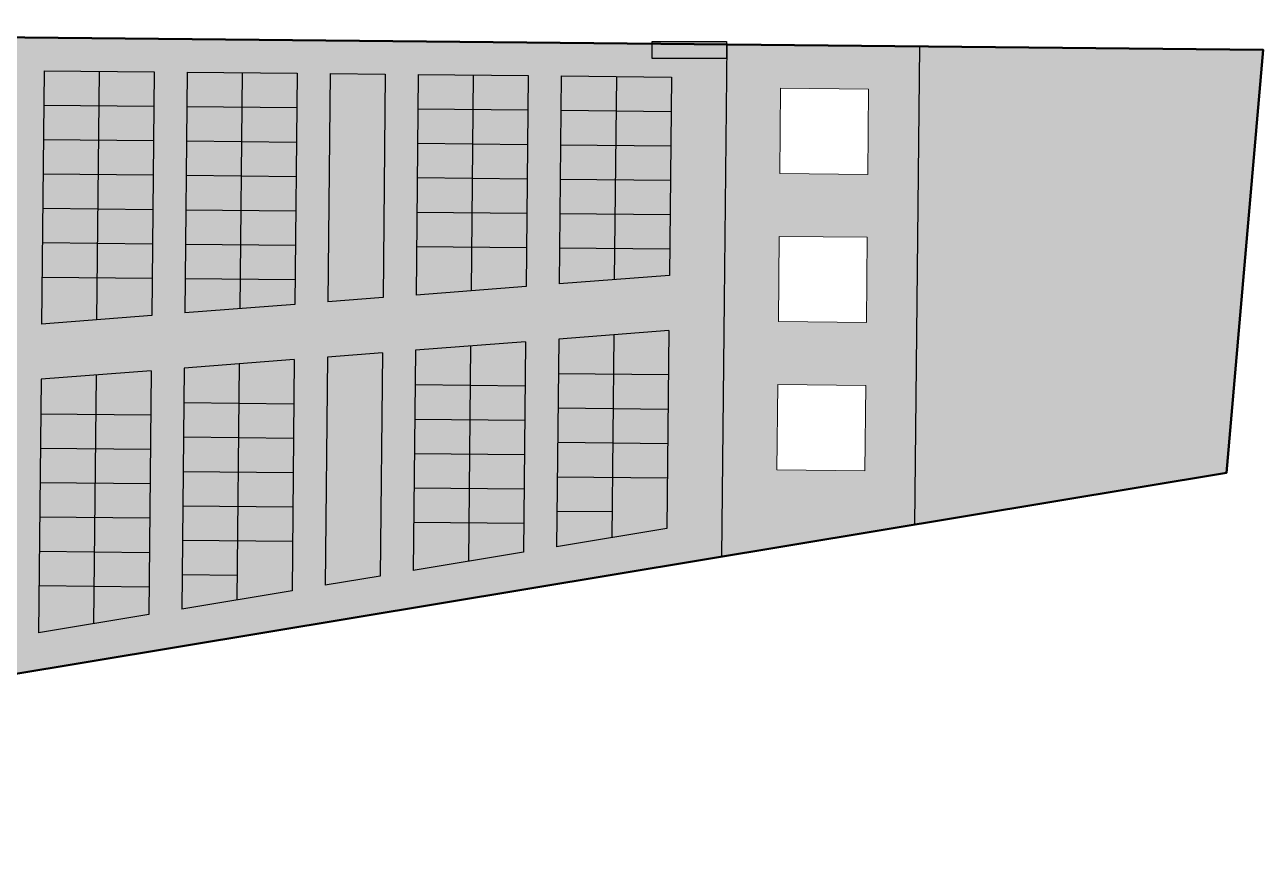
# Model space of a CAD drawing. Header units: metres. Extents: x 338921 to 339833, y 4032848 to 4033148.
# Drawn here: x 339383.2 to 339833.4, y 4032847.9 to 4033148 of the extents above; entities that cross this region are included whole.
import ezdxf

# ---------------------------------------------------------------- set-up
doc = ezdxf.new("R2010")
doc.units = ezdxf.units.M
for name, color, linetype, lineweight in [('MP_BOUNDARY', 1, 'Continuous', 50), ('MP_PLAZA', 4, 'Continuous', 18), ('MP_ROADS', 8, 'Continuous', 25)]:
    doc.layers.add(name, color=color, linetype=linetype, lineweight=lineweight)

msp = doc.modelspace()

# ---------------------------------------------------------------- hatches: boundary and pattern name
at = {"true_color": 0x939598}
h = msp.add_hatch(color=252, dxfattribs=at)
h.dxf.hatch_style = 1
h.paths.add_polyline_path([(339637.45, 4033047.69), (339638.38, 4033140.78), (339025.79, 4033146.93), (339023.02, 4032852.73), (339636.51, 4032954.59)])
h.paths.add_polyline_path([(339565.29, 4033032.76), (339564.52, 4032956.21), (339524.46, 4032949.56), (339525.26, 4033029.65)], flags=16)
h.paths.add_polyline_path([(339525.46, 4033049.73), (339526.27, 4033129.91), (339566.26, 4033129.51), (339565.49, 4033052.84)], flags=16)
h.paths.add_polyline_path([(339513.45, 4033048.8), (339493.43, 4033047.24), (339494.27, 4033130.23), (339514.27, 4033130.03)], flags=16)
h.paths.add_polyline_path([(339577.3, 4033033.69), (339617.34, 4033036.8), (339616.61, 4032964.86), (339576.55, 4032958.21)], flags=16)
h.paths.add_polyline_path([(339513.25, 4033028.72), (339512.44, 4032947.56), (339492.4, 4032944.24), (339493.23, 4033027.17)], flags=16)
h.paths.add_polyline_path([(339577.5, 4033053.77), (339578.26, 4033129.39), (339618.26, 4033128.98), (339617.54, 4033056.87)], flags=16)
h.paths.add_polyline_path([(339481.42, 4033046.31), (339441.39, 4033043.21), (339442.27, 4033130.75), (339482.27, 4033130.35)], flags=16)
h.paths.add_polyline_path([(339481.22, 4033026.24), (339480.38, 4032942.24), (339440.31, 4032935.59), (339441.19, 4033023.13)], flags=16)
h.paths.add_polyline_path([(339429.38, 4033042.27), (339389.35, 4033039.17), (339390.27, 4033131.27), (339430.27, 4033130.87)], flags=16)
h.paths.add_polyline_path([(339429.18, 4033022.2), (339428.29, 4032933.59), (339388.22, 4032926.94), (339389.15, 4033019.09)], flags=16)
h.paths.add_polyline_path([(339377.34, 4033038.24), (339354.55, 4033036.47, 0.246339), (339327.57, 4033062.03), (339328.28, 4033131.89), (339378.27, 4033131.39)], flags=16)
h.paths.add_polyline_path([(339377.14, 4033018.16), (339376.2, 4032924.94), (339326.12, 4032916.63), (339326.8, 4032984.83, 0.292829), (339356.08, 4033016.53)], flags=16)
h.paths.add_polyline_path([(339336.7, 4033023.53, -1), (339296.7, 4033023.53, -1)], flags=16)
h.paths.add_polyline_path([(339307.58, 4033062.48, 0.306268), (339277.16, 4033029.59), (339257.23, 4033028.04), (339258.28, 4033132.6), (339308.28, 4033132.09)], flags=16)
h.paths.add_polyline_path([(339306.8, 4032984.78), (339306.08, 4032913.3), (339255.99, 4032904.98), (339257.04, 4033008.84), (339278.87, 4033010.54, 0.252622)], flags=16)
h.paths.add_polyline_path([(339245.32, 4033036.72), (339245.21, 4033026.23), (339195.17, 4033022.35), (339195.48, 4033053.22), (339196.28, 4033133.22), (339246.28, 4033132.72)], flags=16)
h.paths.add_polyline_path([(339245.03, 4033007.91), (339243.94, 4032899.46), (339193.85, 4032891.14), (339194.99, 4033004.03)], flags=16)
h.paths.add_polyline_path([(339183.16, 4033021.42), (339133.12, 4033017.54), (339134.28, 4033133.84), (339184.28, 4033133.34), (339183.96, 4033101.34)], flags=16)
h.paths.add_polyline_path([(339182.98, 4033003.1), (339181.83, 4032889.15), (339131.75, 4032880.83), (339132.93, 4032999.21)], flags=16)
h.paths.add_polyline_path([(339121.11, 4033016.6), (339098.47, 4033014.85), (339099.67, 4033134.19), (339122.29, 4033133.96)], flags=16)
h.paths.add_polyline_path([(339120.92, 4032998.28), (339119.73, 4032878.84), (339097.07, 4032875.07), (339098.29, 4032996.53)], flags=16)
h.paths.add_polyline_path([(339086.45, 4033013.91), (339036.42, 4033010.03), (339037.67, 4033134.81), (339087.66, 4033134.31)], flags=16)
h.paths.add_polyline_path([(339086.28, 4032995.59), (339085.05, 4032873.08), (339034.96, 4032864.76), (339036.23, 4032991.71)], flags=16)
at = {"true_color": 0x000000}
h = msp.add_hatch(color=18, dxfattribs=at)
h.dxf.hatch_style = 1
h.paths.add_polyline_path([(339638.3, 4033141.94), (339611.26, 4033141.94), (339611.26, 4033138.93), (339638.3, 4033138.66)])
h.paths.add_polyline_path([(339638.3, 4033138.66), (339611.26, 4033138.93), (339611.26, 4033135.71), (339638.3, 4033135.71)])
at = {"true_color": 0x136734}
h = msp.add_hatch(color=116, dxfattribs=at)
h.dxf.hatch_style = 1
h.paths.add_polyline_path([(339636.51, 4032954.59), (339706.63, 4032966.23), (339708.38, 4033140.08), (339638.38, 4033140.78), (339637.45, 4033047.69)])
h.paths.add_polyline_path([(339656.91, 4033017.15), (339688.91, 4033016.83), (339688.6, 4032985.83), (339656.6, 4032986.15)], flags=16)
h.paths.add_polyline_path([(339657.14, 4033040.06), (339657.45, 4033071.06), (339689.45, 4033070.74), (339689.14, 4033039.74)], flags=16)
h.paths.add_polyline_path([(339657.63, 4033093.9), (339657.94, 4033124.9), (339689.94, 4033124.58), (339689.63, 4033093.58)], flags=16)
at = {"true_color": 0xe1e1e1}
h = msp.add_hatch(color=254, dxfattribs=at)
h.dxf.hatch_style = 1
h.paths.add_polyline_path([(339833.37, 4033138.83), (339708.38, 4033140.08), (339706.63, 4032966.23), (339819.97, 4032985.05)])
at = {"true_color": 0x136734}
h = msp.add_hatch(color=116, dxfattribs=at)
h.dxf.hatch_style = 1
h.paths.add_polyline_path([(339122.29, 4033133.96), (339099.67, 4033134.19), (339098.47, 4033014.85), (339121.11, 4033016.6)])
h.paths.add_polyline_path([(339120.92, 4032998.28), (339098.29, 4032996.53), (339097.07, 4032875.07), (339119.73, 4032878.84)])
h.paths.add_polyline_path([(339306.14, 4033062.11), (339257.58, 4033062.6), (339257.23, 4033028.04), (339277.16, 4033029.59, -0.296148)])
h.paths.add_polyline_path([(339278.87, 4033010.54), (339257.04, 4033008.84), (339256.7, 4032975.28), (339306.7, 4032974.78), (339306.8, 4032984.78, -0.252622)])
h.paths.add_polyline_path([(339377.14, 4033018.16), (339356.08, 4033016.53, -0.11506), (339348.92, 4032999.83), (339376.95, 4032999.83)])
h.paths.add_polyline_path([(339377.58, 4033062.03), (339352.58, 4033062.03), (339352.77, 4033081.65), (339327.77, 4033081.9), (339327.57, 4033062.03, -0.246339), (339354.55, 4033036.47), (339377.34, 4033038.24)])
h.paths.add_polyline_path([(339514.27, 4033130.03), (339494.27, 4033130.23), (339493.43, 4033047.24), (339513.45, 4033048.8)])
h.paths.add_polyline_path([(339513.25, 4033028.72), (339493.23, 4033027.17), (339492.4, 4032944.24), (339512.44, 4032947.56)])
at = {"true_color": 0xf8991e}
h = msp.add_hatch(color=30, dxfattribs=at)
h.dxf.hatch_style = 1
h.paths.add_polyline_path([(339618.26, 4033128.98), (339598.26, 4033129.19), (339598.14, 4033116.69), (339618.14, 4033116.49)])
h.paths.add_polyline_path([(339598.26, 4033129.19), (339578.26, 4033129.39), (339578.14, 4033116.89), (339598.14, 4033116.69)])
h.paths.add_polyline_path([(339598.14, 4033116.69), (339578.14, 4033116.89), (339578.01, 4033104.39), (339598.01, 4033104.19)])
h.paths.add_polyline_path([(339618.14, 4033116.49), (339598.14, 4033116.69), (339598.01, 4033104.19), (339618.01, 4033103.99)])
h.paths.add_polyline_path([(339618.01, 4033103.99), (339598.01, 4033104.19), (339597.89, 4033091.69), (339617.88, 4033091.49)])
h.paths.add_polyline_path([(339598.01, 4033104.19), (339578.01, 4033104.39), (339577.89, 4033091.89), (339597.89, 4033091.69)])
h.paths.add_polyline_path([(339597.89, 4033091.69), (339577.89, 4033091.89), (339577.76, 4033079.39), (339597.76, 4033079.19)])
h.paths.add_polyline_path([(339617.88, 4033091.49), (339597.89, 4033091.69), (339597.76, 4033079.19), (339617.76, 4033078.99)])
h.paths.add_polyline_path([(339617.76, 4033078.99), (339597.76, 4033079.19), (339597.63, 4033066.69), (339617.63, 4033066.49)])
h.paths.add_polyline_path([(339597.76, 4033079.19), (339577.76, 4033079.39), (339577.64, 4033066.89), (339597.63, 4033066.69)])
h.paths.add_polyline_path([(339597.63, 4033066.69), (339577.64, 4033066.89), (339577.5, 4033053.77), (339597.52, 4033055.32)])
h.paths.add_polyline_path([(339617.63, 4033066.49), (339597.63, 4033066.69), (339597.52, 4033055.32), (339617.54, 4033056.87)])
h.paths.add_polyline_path([(339617.34, 4033036.8), (339597.32, 4033035.24), (339597.18, 4033020.99), (339617.17, 4033020.79)])
h.paths.add_polyline_path([(339617.17, 4033020.79), (339597.18, 4033020.99), (339597.05, 4033008.49), (339617.05, 4033008.29)])
h.paths.add_polyline_path([(339617.05, 4033008.29), (339597.05, 4033008.49), (339596.93, 4032995.99), (339616.92, 4032995.79)])
h.paths.add_polyline_path([(339616.92, 4032995.79), (339596.93, 4032995.99), (339596.8, 4032983.49), (339616.8, 4032983.29)])
h.paths.add_polyline_path([(339616.8, 4032983.29), (339596.8, 4032983.49), (339596.58, 4032961.53), (339616.61, 4032964.86)])
h.paths.add_polyline_path([(339596.67, 4032970.99), (339576.68, 4032971.19), (339576.55, 4032958.21), (339596.58, 4032961.53)])
h.paths.add_polyline_path([(339596.8, 4032983.49), (339576.8, 4032983.69), (339576.68, 4032971.19), (339596.67, 4032970.99)])
h.paths.add_polyline_path([(339596.93, 4032995.99), (339576.93, 4032996.19), (339576.8, 4032983.69), (339596.8, 4032983.49)])
h.paths.add_polyline_path([(339597.05, 4033008.49), (339577.05, 4033008.69), (339576.93, 4032996.19), (339596.93, 4032995.99)])
h.paths.add_polyline_path([(339597.18, 4033020.99), (339577.18, 4033021.19), (339577.05, 4033008.69), (339597.05, 4033008.49)])
h.paths.add_polyline_path([(339597.32, 4033035.24), (339577.3, 4033033.69), (339577.18, 4033021.19), (339597.18, 4033020.99)])
h.paths.add_polyline_path([(339565.29, 4033032.76), (339545.28, 4033031.21), (339545.13, 4033016.95), (339565.13, 4033016.75)])
h.paths.add_polyline_path([(339545.28, 4033031.21), (339525.26, 4033029.65), (339525.13, 4033017.15), (339545.13, 4033016.95)])
h.paths.add_polyline_path([(339545.13, 4033016.95), (339525.13, 4033017.15), (339525.01, 4033004.65), (339545.01, 4033004.45)])
h.paths.add_polyline_path([(339565.13, 4033016.75), (339545.13, 4033016.95), (339545.01, 4033004.45), (339565.01, 4033004.25)])
h.paths.add_polyline_path([(339565.01, 4033004.25), (339545.01, 4033004.45), (339544.88, 4032991.95), (339564.88, 4032991.75)])
h.paths.add_polyline_path([(339545.01, 4033004.45), (339525.01, 4033004.65), (339524.88, 4032992.16), (339544.88, 4032991.95)])
h.paths.add_polyline_path([(339544.88, 4032991.95), (339524.88, 4032992.16), (339524.76, 4032979.66), (339544.76, 4032979.46)])
h.paths.add_polyline_path([(339564.88, 4032991.75), (339544.88, 4032991.95), (339544.76, 4032979.46), (339564.76, 4032979.25)])
h.paths.add_polyline_path([(339564.76, 4032979.25), (339544.76, 4032979.46), (339544.63, 4032966.96), (339564.63, 4032966.76)])
h.paths.add_polyline_path([(339544.76, 4032979.46), (339524.76, 4032979.66), (339524.63, 4032967.16), (339544.63, 4032966.96)])
h.paths.add_polyline_path([(339544.63, 4032966.96), (339524.63, 4032967.16), (339524.46, 4032949.56), (339544.49, 4032952.88)])
h.paths.add_polyline_path([(339564.63, 4032966.76), (339544.63, 4032966.96), (339544.49, 4032952.88), (339564.52, 4032956.21)])
h.paths.add_polyline_path([(339565.64, 4033067.01), (339545.64, 4033067.21), (339545.48, 4033051.28), (339565.49, 4033052.84)])
h.paths.add_polyline_path([(339565.76, 4033079.51), (339545.76, 4033079.71), (339545.64, 4033067.21), (339565.64, 4033067.01)])
h.paths.add_polyline_path([(339565.89, 4033092.01), (339545.89, 4033092.21), (339545.76, 4033079.71), (339565.76, 4033079.51)])
h.paths.add_polyline_path([(339566.01, 4033104.51), (339546.01, 4033104.71), (339545.89, 4033092.21), (339565.89, 4033092.01)])
h.paths.add_polyline_path([(339566.14, 4033117.01), (339546.14, 4033117.21), (339546.01, 4033104.71), (339566.01, 4033104.51)])
h.paths.add_polyline_path([(339566.26, 4033129.51), (339546.26, 4033129.71), (339546.14, 4033117.21), (339566.14, 4033117.01)])
h.paths.add_polyline_path([(339546.26, 4033129.71), (339526.27, 4033129.91), (339526.14, 4033117.41), (339546.14, 4033117.21)])
h.paths.add_polyline_path([(339546.14, 4033117.21), (339526.14, 4033117.41), (339526.01, 4033104.91), (339546.01, 4033104.71)])
h.paths.add_polyline_path([(339546.01, 4033104.71), (339526.01, 4033104.91), (339525.89, 4033092.41), (339545.89, 4033092.21)])
h.paths.add_polyline_path([(339545.89, 4033092.21), (339525.89, 4033092.41), (339525.76, 4033079.91), (339545.76, 4033079.71)])
h.paths.add_polyline_path([(339545.76, 4033079.71), (339525.76, 4033079.91), (339525.64, 4033067.41), (339545.64, 4033067.21)])
h.paths.add_polyline_path([(339545.64, 4033067.21), (339525.64, 4033067.41), (339525.46, 4033049.73), (339545.48, 4033051.28)])
h.paths.add_polyline_path([(339481.51, 4033055.35), (339461.52, 4033055.55), (339461.41, 4033044.76), (339481.42, 4033046.31)])
h.paths.add_polyline_path([(339461.52, 4033055.55), (339441.52, 4033055.75), (339441.39, 4033043.21), (339461.41, 4033044.76)])
h.paths.add_polyline_path([(339461.64, 4033068.05), (339441.64, 4033068.25), (339441.52, 4033055.75), (339461.52, 4033055.55)])
h.paths.add_polyline_path([(339481.64, 4033067.85), (339461.64, 4033068.05), (339461.52, 4033055.55), (339481.51, 4033055.35)])
h.paths.add_polyline_path([(339481.77, 4033080.35), (339461.77, 4033080.55), (339461.64, 4033068.05), (339481.64, 4033067.85)])
h.paths.add_polyline_path([(339461.77, 4033080.55), (339441.77, 4033080.75), (339441.64, 4033068.25), (339461.64, 4033068.05)])
h.paths.add_polyline_path([(339461.89, 4033093.05), (339441.89, 4033093.25), (339441.77, 4033080.75), (339461.77, 4033080.55)])
h.paths.add_polyline_path([(339481.89, 4033092.85), (339461.89, 4033093.05), (339461.77, 4033080.55), (339481.77, 4033080.35)])
h.paths.add_polyline_path([(339482.02, 4033105.35), (339462.02, 4033105.55), (339461.89, 4033093.05), (339481.89, 4033092.85)])
h.paths.add_polyline_path([(339462.02, 4033105.55), (339442.02, 4033105.75), (339441.89, 4033093.25), (339461.89, 4033093.05)])
h.paths.add_polyline_path([(339462.14, 4033118.05), (339442.14, 4033118.25), (339442.02, 4033105.75), (339462.02, 4033105.55)])
h.paths.add_polyline_path([(339482.14, 4033117.85), (339462.14, 4033118.05), (339462.02, 4033105.55), (339482.02, 4033105.35)])
h.paths.add_polyline_path([(339482.27, 4033130.35), (339462.27, 4033130.55), (339462.14, 4033118.05), (339482.14, 4033117.85)])
h.paths.add_polyline_path([(339462.27, 4033130.55), (339442.27, 4033130.75), (339442.14, 4033118.25), (339462.14, 4033118.05)])
h.paths.add_polyline_path([(339430.27, 4033130.87), (339410.27, 4033131.07), (339410.15, 4033118.57), (339430.14, 4033118.37)])
h.paths.add_polyline_path([(339410.27, 4033131.07), (339390.27, 4033131.27), (339390.15, 4033118.77), (339410.15, 4033118.57)])
h.paths.add_polyline_path([(339410.15, 4033118.57), (339390.15, 4033118.77), (339390.02, 4033106.27), (339410.02, 4033106.07)])
h.paths.add_polyline_path([(339430.14, 4033118.37), (339410.15, 4033118.57), (339410.02, 4033106.07), (339430.02, 4033105.87)])
h.paths.add_polyline_path([(339430.02, 4033105.87), (339410.02, 4033106.07), (339409.89, 4033093.57), (339429.89, 4033093.37)])
h.paths.add_polyline_path([(339410.02, 4033106.07), (339390.02, 4033106.27), (339389.9, 4033093.77), (339409.89, 4033093.57)])
h.paths.add_polyline_path([(339409.89, 4033093.57), (339389.9, 4033093.77), (339389.77, 4033081.27), (339409.77, 4033081.07)])
h.paths.add_polyline_path([(339429.89, 4033093.37), (339409.89, 4033093.57), (339409.77, 4033081.07), (339429.77, 4033080.87)])
h.paths.add_polyline_path([(339429.77, 4033080.87), (339409.77, 4033081.07), (339409.64, 4033068.57), (339429.64, 4033068.37)])
h.paths.add_polyline_path([(339409.77, 4033081.07), (339389.77, 4033081.27), (339389.64, 4033068.78), (339409.64, 4033068.57)])
h.paths.add_polyline_path([(339409.64, 4033068.57), (339389.64, 4033068.78), (339389.52, 4033056.28), (339409.52, 4033056.08)])
h.paths.add_polyline_path([(339429.64, 4033068.37), (339409.64, 4033068.57), (339409.52, 4033056.08), (339429.52, 4033055.87)])
h.paths.add_polyline_path([(339429.52, 4033055.87), (339409.52, 4033056.08), (339409.36, 4033040.72), (339429.38, 4033042.27)])
h.paths.add_polyline_path([(339409.52, 4033056.08), (339389.52, 4033056.28), (339389.35, 4033039.17), (339409.36, 4033040.72)])
h.paths.add_polyline_path([(339429.18, 4033022.2), (339409.16, 4033020.65), (339409.02, 4033006.39), (339429.02, 4033006.19)])
h.paths.add_polyline_path([(339409.16, 4033020.65), (339389.15, 4033019.09), (339389.02, 4033006.59), (339409.02, 4033006.39)])
h.paths.add_polyline_path([(339409.02, 4033006.39), (339389.02, 4033006.59), (339388.9, 4032994.09), (339408.89, 4032993.89)])
h.paths.add_polyline_path([(339429.02, 4033006.19), (339409.02, 4033006.39), (339408.89, 4032993.89), (339428.89, 4032993.69)])
h.paths.add_polyline_path([(339428.77, 4032981.19), (339408.77, 4032981.39), (339408.64, 4032968.89), (339428.64, 4032968.69)])
h.paths.add_polyline_path([(339408.89, 4032993.89), (339388.9, 4032994.09), (339388.77, 4032981.59), (339408.77, 4032981.39)])
h.paths.add_polyline_path([(339428.89, 4032993.69), (339408.89, 4032993.89), (339408.77, 4032981.39), (339428.77, 4032981.19)])
h.paths.add_polyline_path([(339408.77, 4032981.39), (339388.77, 4032981.59), (339388.64, 4032969.1), (339408.64, 4032968.89)])
h.paths.add_polyline_path([(339408.64, 4032968.89), (339388.64, 4032969.1), (339388.52, 4032956.6), (339408.52, 4032956.4)])
h.paths.add_polyline_path([(339428.64, 4032968.69), (339408.64, 4032968.89), (339408.52, 4032956.4), (339428.52, 4032956.19)])
h.paths.add_polyline_path([(339428.52, 4032956.19), (339408.52, 4032956.4), (339408.39, 4032943.9), (339428.39, 4032943.7)])
h.paths.add_polyline_path([(339408.52, 4032956.4), (339388.52, 4032956.6), (339388.39, 4032944.1), (339408.39, 4032943.9)])
h.paths.add_polyline_path([(339408.39, 4032943.9), (339388.39, 4032944.1), (339388.22, 4032926.94), (339408.26, 4032930.26)])
h.paths.add_polyline_path([(339428.39, 4032943.7), (339408.39, 4032943.9), (339408.26, 4032930.26), (339428.29, 4032933.59)])
h.paths.add_polyline_path([(339460.44, 4032947.93), (339440.44, 4032948.13), (339440.31, 4032935.59), (339460.35, 4032938.91)])
h.paths.add_polyline_path([(339460.56, 4032960.43), (339440.56, 4032960.63), (339440.44, 4032948.13), (339460.44, 4032947.93)])
h.paths.add_polyline_path([(339460.81, 4032985.43), (339440.81, 4032985.63), (339440.69, 4032973.13), (339460.69, 4032972.93)])
h.paths.add_polyline_path([(339460.69, 4032972.93), (339440.69, 4032973.13), (339440.56, 4032960.63), (339460.56, 4032960.43)])
h.paths.add_polyline_path([(339460.94, 4032997.93), (339440.94, 4032998.13), (339440.81, 4032985.63), (339460.81, 4032985.43)])
h.paths.add_polyline_path([(339461.06, 4033010.43), (339441.06, 4033010.63), (339440.94, 4032998.13), (339460.94, 4032997.93)])
h.paths.add_polyline_path([(339461.21, 4033024.68), (339441.19, 4033023.13), (339441.06, 4033010.63), (339461.06, 4033010.43)])
h.paths.add_polyline_path([(339481.22, 4033026.24), (339461.21, 4033024.68), (339461.06, 4033010.43), (339481.06, 4033010.23)])
h.paths.add_polyline_path([(339481.06, 4033010.23), (339461.06, 4033010.43), (339460.94, 4032997.93), (339480.94, 4032997.73)])
h.paths.add_polyline_path([(339480.94, 4032997.73), (339460.94, 4032997.93), (339460.81, 4032985.43), (339480.81, 4032985.23)])
h.paths.add_polyline_path([(339480.81, 4032985.23), (339460.81, 4032985.43), (339460.69, 4032972.93), (339480.69, 4032972.73)])
h.paths.add_polyline_path([(339480.69, 4032972.73), (339460.69, 4032972.93), (339460.56, 4032960.43), (339480.56, 4032960.23)])
h.paths.add_polyline_path([(339480.56, 4032960.23), (339460.56, 4032960.43), (339460.44, 4032947.93), (339460.35, 4032938.91), (339480.38, 4032942.24)])

# ---------------------------------------------------------------- linework, layer by layer
for p, q in [((339638.38, 4033140.78), (339637.45, 4033047.69)), ((339708.38, 4033140.08), (339706.63, 4032966.23)), ((339833.37, 4033138.83), (339708.38, 4033140.08)), ((339390.27, 4033131.27), (339389.35, 4033039.17)), ((339410.27, 4033131.07), (339409.36, 4033040.72)), ((339430.27, 4033130.87), (339429.38, 4033042.27)), ((339442.27, 4033130.75), (339441.39, 4033043.21)), ((339462.27, 4033130.55), (339461.41, 4033044.76)), ((339482.27, 4033130.35), (339481.42, 4033046.31)), ((339494.27, 4033130.23), (339493.43, 4033047.24)), ((339514.27, 4033130.03), (339513.45, 4033048.8)), ((339526.27, 4033129.91), (339525.46, 4033049.73)), ((339546.26, 4033129.71), (339545.48, 4033051.28)), ((339566.26, 4033129.51), (339565.49, 4033052.84)), ((339578.26, 4033129.39), (339577.5, 4033053.77)), ((339598.26, 4033129.19), (339597.52, 4033055.32)), ((339618.26, 4033128.98), (339617.54, 4033056.87)), ((339617.54, 4033056.87), (339577.5, 4033053.77)), ((339565.49, 4033052.84), (339525.46, 4033049.73)), ((339513.45, 4033048.8), (339493.43, 4033047.24)), ((339637.45, 4033047.69), (339636.51, 4032954.59)), ((339429.38, 4033042.27), (339389.35, 4033039.17)), ((339481.42, 4033046.31), (339441.39, 4033043.21)), ((339577.3, 4033033.69), (339576.55, 4032958.21)), ((339617.34, 4033036.8), (339577.3, 4033033.69)), ((339597.32, 4033035.24), (339596.58, 4032961.53)), ((339617.34, 4033036.8), (339616.61, 4032964.86)), ((339513.25, 4033028.72), (339493.23, 4033027.17)), ((339513.25, 4033028.72), (339512.44, 4032947.56)), ((339525.26, 4033029.65), (339524.46, 4032949.56)), ((339565.29, 4033032.76), (339525.26, 4033029.65)), ((339545.28, 4033031.21), (339544.49, 4032952.88)), ((339565.29, 4033032.76), (339564.52, 4032956.21)), ((339481.22, 4033026.24), (339441.19, 4033023.13)), ((339461.21, 4033024.68), (339460.35, 4032938.91)), ((339481.22, 4033026.24), (339480.38, 4032942.24)), ((339493.23, 4033027.17), (339492.4, 4032944.24)), ((339429.18, 4033022.2), (339389.15, 4033019.09)), ((339409.16, 4033020.65), (339408.26, 4032930.26)), ((339429.18, 4033022.2), (339428.29, 4032933.59)), ((339441.19, 4033023.13), (339440.31, 4032935.59)), ((339577.18, 4033021.19), (339617.17, 4033020.79)), ((339389.15, 4033019.09), (339388.22, 4032926.94)), ((339525.13, 4033017.15), (339565.13, 4033016.75)), ((339441.06, 4033010.63), (339481.06, 4033010.23)), ((339389.02, 4033006.59), (339429.02, 4033006.19)), ((339577.05, 4033008.69), (339617.05, 4033008.29)), ((339525.01, 4033004.65), (339565.01, 4033004.25)), ((339440.94, 4032998.13), (339480.94, 4032997.73)), ((339388.9, 4032994.09), (339428.89, 4032993.69)), ((339576.93, 4032996.19), (339616.92, 4032995.79)), ((339524.88, 4032992.16), (339564.88, 4032991.75)), ((339440.81, 4032985.63), (339480.81, 4032985.23)), ((339576.8, 4032983.69), (339616.8, 4032983.29)), ((339388.77, 4032981.59), (339428.77, 4032981.19)), ((339524.76, 4032979.66), (339564.76, 4032979.25)), ((339440.69, 4032973.13), (339480.69, 4032972.73)), ((339576.68, 4032971.19), (339596.67, 4032970.99)), ((339388.64, 4032969.1), (339428.64, 4032968.69)), ((339524.63, 4032967.16), (339564.63, 4032966.76)), ((339388.52, 4032956.6), (339428.52, 4032956.19)), ((339440.56, 4032960.63), (339480.56, 4032960.23)), ((339440.44, 4032948.13), (339460.44, 4032947.93)), ((339388.39, 4032944.1), (339428.39, 4032943.7))]:
    msp.add_line(p, q)
msp.add_lwpolyline([(339611.26, 4033141.94), (339638.3, 4033141.94), (339638.3, 4033135.71), (339611.26, 4033135.71)], close=True)
at = {"layer": 'MP_BOUNDARY'}
msp.add_lwpolyline([(338993.89, 4032847.89), (338920.88, 4033147.98), (339833.37, 4033138.83), (339819.97, 4032985.05)], close=True, dxfattribs=at)
at = {"layer": 'MP_PLAZA'}
for points in [[(339689.94, 4033124.58), (339657.94, 4033124.9), (339657.63, 4033093.9), (339689.63, 4033093.58)], [(339689.45, 4033070.74), (339657.45, 4033071.06), (339657.14, 4033040.06), (339689.14, 4033039.74)], [(339688.91, 4033016.83), (339656.91, 4033017.15), (339656.6, 4032986.15), (339688.6, 4032985.83)]]:
    msp.add_lwpolyline(points, close=True, dxfattribs=at)
at = {"layer": 'MP_ROADS'}
for p, q in [((339390.27, 4033131.27), (339430.27, 4033130.87)), ((339442.27, 4033130.75), (339482.27, 4033130.35)), ((339494.27, 4033130.23), (339514.27, 4033130.03)), ((339526.27, 4033129.91), (339566.26, 4033129.51)), ((339578.26, 4033129.39), (339618.26, 4033128.98)), ((339390.15, 4033118.77), (339430.14, 4033118.37)), ((339442.14, 4033118.25), (339482.14, 4033117.85)), ((339526.14, 4033117.41), (339566.14, 4033117.01)), ((339578.14, 4033116.89), (339618.14, 4033116.49)), ((339390.02, 4033106.27), (339430.02, 4033105.87)), ((339442.02, 4033105.75), (339482.02, 4033105.35)), ((339526.01, 4033104.91), (339566.01, 4033104.51)), ((339578.01, 4033104.39), (339618.01, 4033103.99)), ((339389.9, 4033093.77), (339429.89, 4033093.37)), ((339389.9, 4033093.77), (339429.89, 4033093.37)), ((339389.9, 4033093.77), (339429.89, 4033093.37)), ((339441.89, 4033093.25), (339481.89, 4033092.85)), ((339525.89, 4033092.41), (339565.89, 4033092.01)), ((339577.89, 4033091.89), (339617.88, 4033091.49)), ((339389.77, 4033081.27), (339429.77, 4033080.87)), ((339441.77, 4033080.75), (339481.77, 4033080.35)), ((339525.76, 4033079.91), (339565.76, 4033079.51)), ((339577.76, 4033079.39), (339617.76, 4033078.99)), ((339389.64, 4033068.78), (339429.64, 4033068.37)), ((339441.64, 4033068.25), (339481.64, 4033067.85)), ((339525.64, 4033067.41), (339565.64, 4033067.01)), ((339577.64, 4033066.89), (339617.63, 4033066.49)), ((339389.52, 4033056.28), (339429.52, 4033055.87)), ((339441.52, 4033055.75), (339481.51, 4033055.35)), ((339616.61, 4032964.86), (339576.55, 4032958.21)), ((339564.52, 4032956.21), (339524.46, 4032949.56)), ((339512.44, 4032947.56), (339492.4, 4032944.24)), ((339480.38, 4032942.24), (339440.31, 4032935.59)), ((339428.29, 4032933.59), (339388.22, 4032926.94))]:
    msp.add_line(p, q, dxfattribs=at)
msp.add_lwpolyline([(339819.97, 4032985.05), (338993.89, 4032847.89), (338920.88, 4033147.98), (339833.37, 4033138.83)], close=True, dxfattribs=at)

doc.saveas('drawing.dxf')
